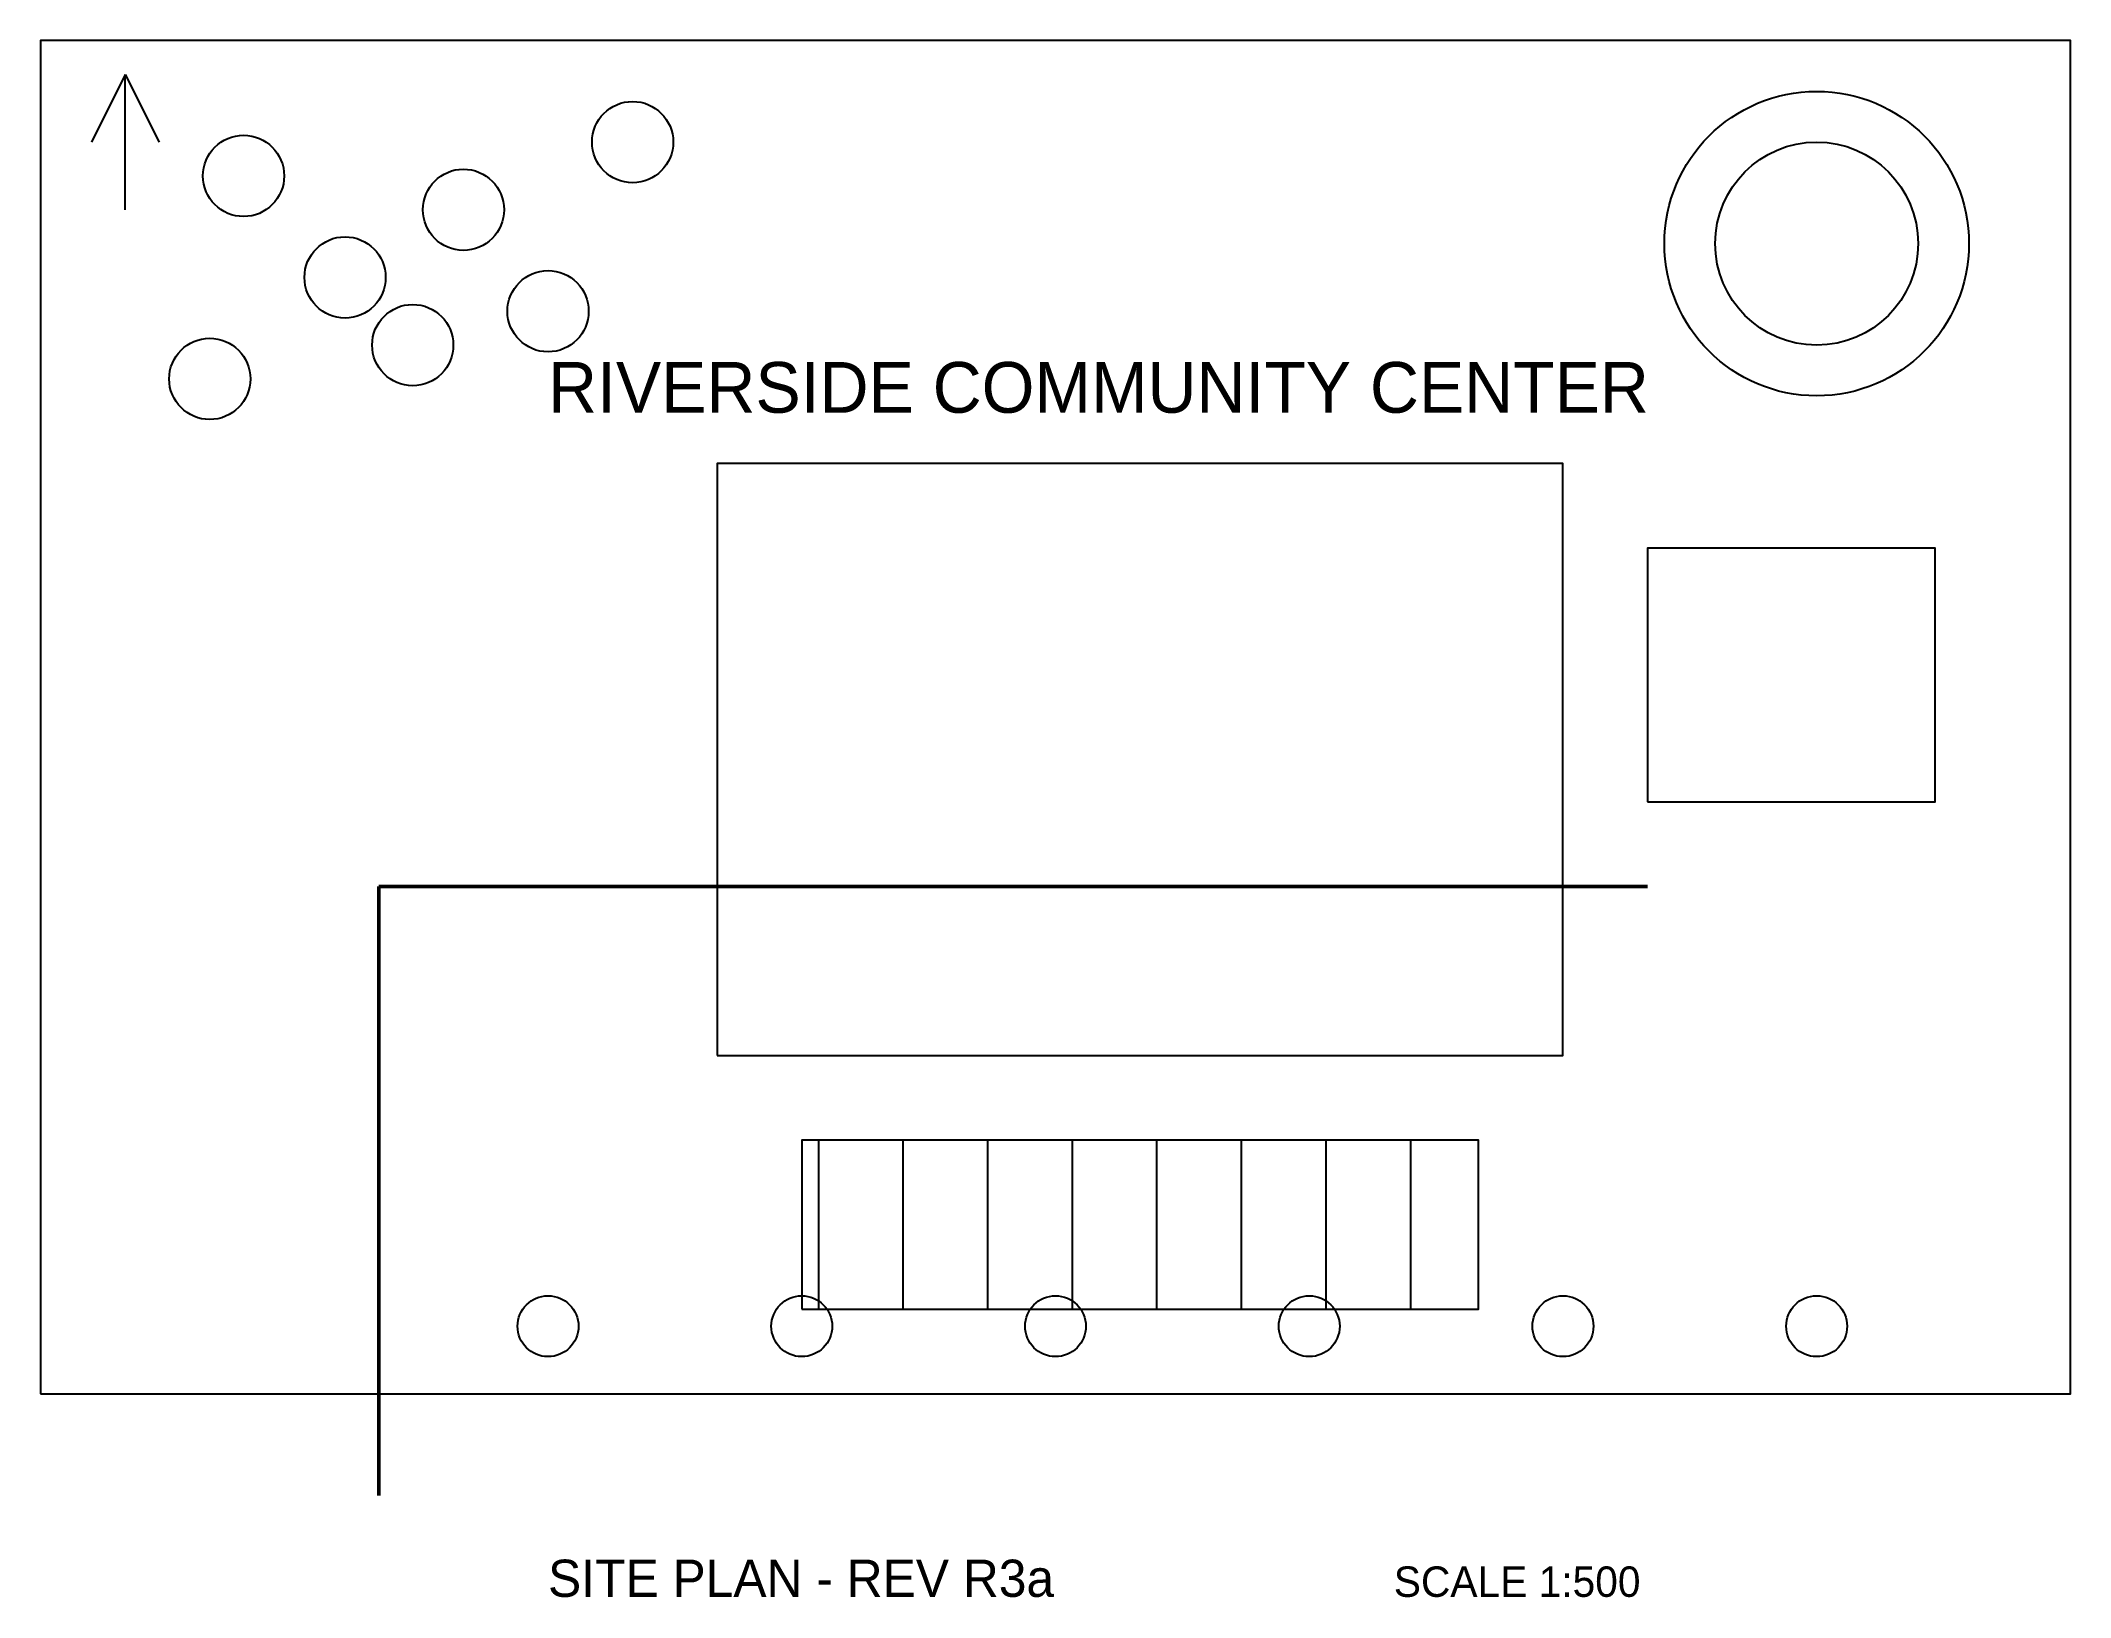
# Model space of a CAD drawing. Header units: metres. Extents: x 0 to 120, y -12 to 80.
import ezdxf

# ---------------------------------------------------------------- set-up
doc = ezdxf.new("R2010")
doc.units = ezdxf.units.M
for name, color, linetype in [('BLDG', 1, 'Continuous'), ('LANDSCAPE', 94, 'Continuous'), ('PROP', 2, 'Continuous'), ('ROAD', 8, 'Continuous'), ('TEXT', 3, 'Continuous')]:
    doc.layers.add(name, color=color, linetype=linetype)

msp = doc.modelspace()

# ---------------------------------------------------------------- linework, layer by layer
at = {"layer": 'BLDG'}
for points in [[(40, 20), (90, 20), (90, 55), (40, 55), (40, 20)], [(95, 35), (112, 35), (112, 50), (95, 50), (95, 35)]]:
    msp.add_lwpolyline(points, dxfattribs=at)
at = {"layer": 'LANDSCAPE'}
for centre, radius in [((105, 68), 9), ((35, 74), 2.4), ((12, 72), 2.4), ((105, 68), 6), ((25, 70), 2.4), ((18, 66), 2.4), ((30, 64), 2.4), ((22, 62), 2.4), ((10, 60), 2.4), ((30, 4), 1.8), ((45, 4), 1.8), ((60, 4), 1.8), ((75, 4), 1.8), ((90, 4), 1.8), ((105, 4), 1.8)]:
    msp.add_circle(centre, radius, dxfattribs=at)
at = {"layer": 'PROP'}
msp.add_lwpolyline([(0, 0), (120, 0), (120, 80), (0, 80), (0, 0)], dxfattribs=at)
at = {"layer": 'ROAD'}
for p, q in [((46, 5), (46, 15)), ((51, 5), (51, 15)), ((56, 5), (56, 15)), ((61, 5), (61, 15)), ((66, 5), (66, 15)), ((71, 5), (71, 15)), ((76, 5), (76, 15)), ((81, 5), (81, 15))]:
    msp.add_line(p, q, dxfattribs=at)
at = {"layer": 'ROAD', "lineweight": 50}
for points in [[(20, -6), (20, 0), (20, 30)], [(20, 30), (95, 30)]]:
    msp.add_lwpolyline(points, dxfattribs=at)
at = {"layer": 'ROAD'}
msp.add_lwpolyline([(45, 5), (85, 5), (85, 15), (45, 15), (45, 5)], dxfattribs=at)
at = {"layer": 'TEXT'}
for p, q in [((5, 78), (3, 74)), ((5, 70), (5, 78)), ((5, 78), (7, 74))]:
    msp.add_line(p, q, dxfattribs=at)

# ---------------------------------------------------------------- texts
for s, height, p in [('RIVERSIDE COMMUNITY CENTER', 3, (30, 58)), ('SITE PLAN - REV R3a', 2.2, (30, -12)), ('SCALE 1:500', 1.8, (80, -12))]:
    msp.add_text(s, height=height, dxfattribs=at).set_placement(p)

doc.saveas('drawing.dxf')
